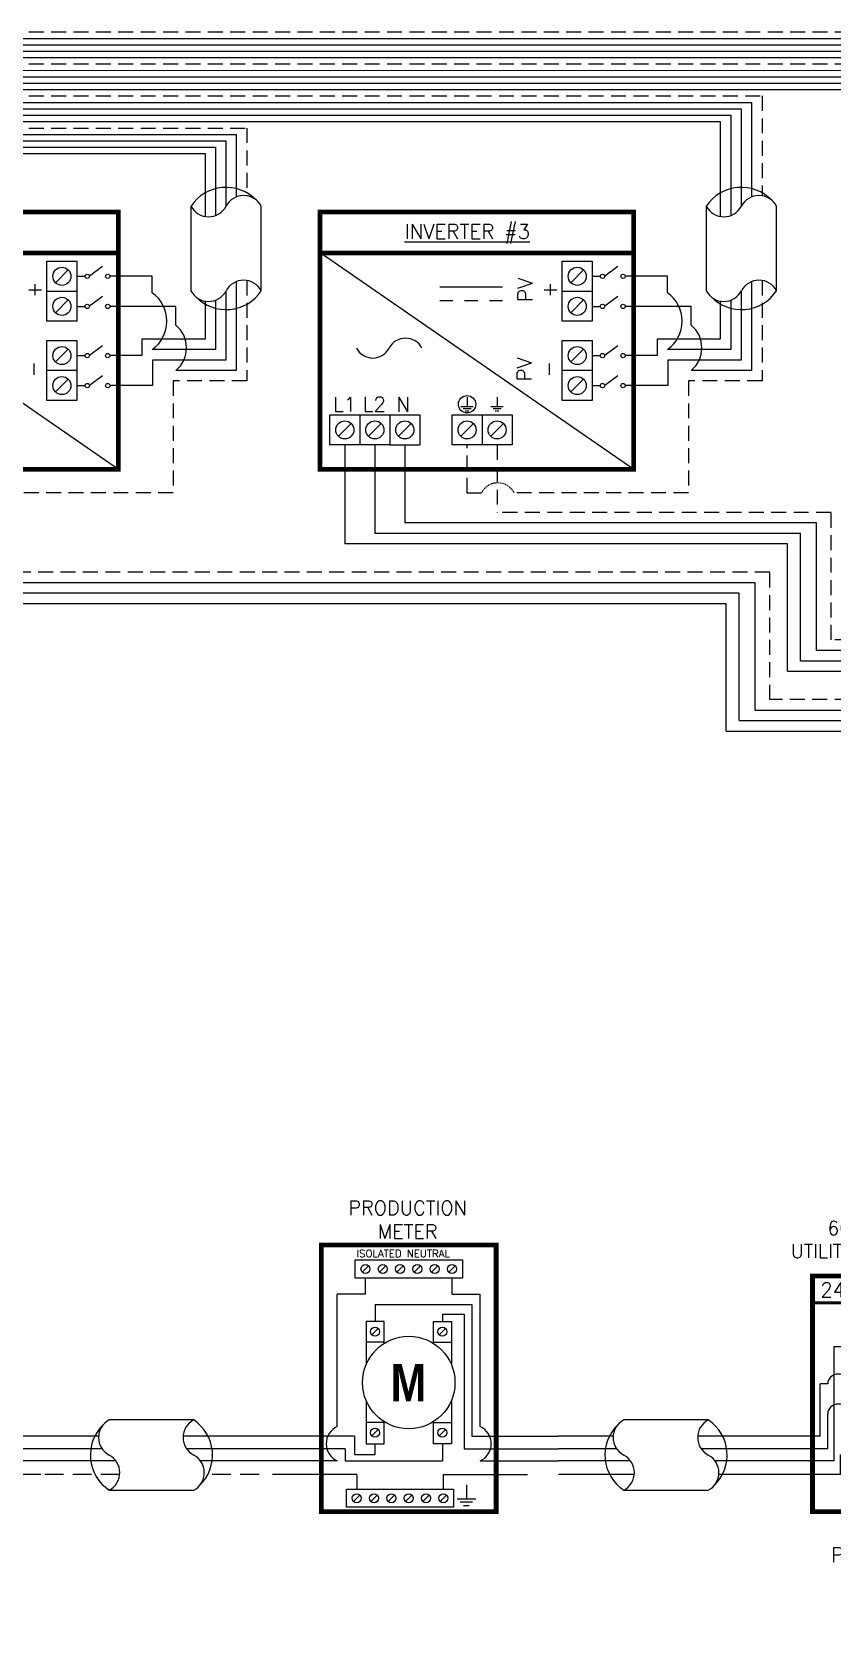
# Model space of a CAD drawing. Header units: feet. Extents: x 19662 to 20437, y 15293 to 15848.
# Drawn here: x 20079.8 to 20240.1, y 15499.9 to 15819.9 of the extents above; entities that cross this region are included whole.
import ezdxf

# ---------------------------------------------------------------- set-up
doc = ezdxf.new("R2010")
doc.units = ezdxf.units.FT
doc.header["$MEASUREMENT"] = 0
doc.linetypes.add('HIDDEN', pattern=[0.375, 0.25, -0.125])
for name, color, linetype in [('ONE LINE BLOCKS', 7, 'Continuous'), ('TABLES', 7, 'Continuous'), ('TEXT', 7, 'Continuous'), ('Z - TITLEBLOCK TXT', 7, 'Continuous')]:
    doc.layers.add(name, color=color, linetype=linetype)
doc.styles.add('ONE LINE TXT', font='techb___.ttf')
doc.styles.get("Standard").update_dxf_attribs({"font": 'simplex.shx'})

# ---------------------------------------------------------------- blocks, each defined once
blk = doc.blocks.new('*U20')
at = {"color": 7, "linetype": 'Continuous'}
for p, q in [((-499.3, -1.61), (-2.62, -1.61)), ((-499.3, -4.82), (-7.87, -4.82)), ((-499.3, -9.64), (-132.05, -9.65)), ((-499.3, -12.86), (-137.3, -12.86)), ((-499.3, -17.69), (-261.48, -17.69)), ((-261.48, -17.69), (-261.48, -41.45)), ((-499.3, -20.9), (-266.73, -20.9)), ((-266.73, -20.9), (-266.73, -46.12)), ((-499.3, -25.73), (-390.92, -25.73)), ((-390.92, -25.73), (-390.92, -41.45)), ((-499.3, -28.95), (-396.16, -28.95)), ((-396.16, -28.95), (-396.16, -46.12)), ((-266.73, -28.95), (-266.73, -28.95)), ((-402.3, -43.76), (-402.3, -65)), ((-384.67, -65), (-384.67, -43.76)), ((-272.87, -43.76), (-272.87, -65)), ((-255.24, -65), (-255.24, -43.76)), ((-412.04, -61.37), (-422.67, -61.37)), ((-412.04, -65.48), (-412.04, -61.37)), ((-390.92, -62.69), (-390.92, -85.03)), ((-282.61, -61.37), (-293.24, -61.37)), ((-282.61, -65.48), (-282.61, -61.37)), ((-261.48, -62.69), (-261.48, -85.03)), ((-396.16, -67.36), (-396.16, -79.78)), ((-266.73, -67.36), (-266.73, -79.78)), ((-406.09, -68.91), (-422.67, -68.91)), ((-406.09, -73.63), (-406.09, -68.91)), ((-276.65, -68.91), (-293.24, -68.91)), ((-276.65, -73.63), (-276.65, -68.91)), ((-396.16, -79.78), (-412.04, -79.78)), ((-266.73, -79.78), (-282.61, -79.78)), ((-390.92, -85.03), (-406.09, -85.03)), ((-261.48, -85.03), (-276.65, -85.03)), ((-363.66, -103.7), (-363.66, -128.55)), ((-252.46, -128.55), (-363.66, -128.55)), ((-252.46, -160.54), (-252.46, -128.55)), ((-267.85, -143.57), (-493.09, -143.57)), ((-267.85, -175.56), (-267.85, -143.57)), ((-252.46, -160.54), (-59.86, -160.54)), ((-267.85, -175.56), (-59.86, -175.56))]:
    blk.add_line(p, q, dxfattribs=at)
at = {"color": 253, "linetype": 'Continuous'}
for p, q in [((-499.3, -3.21), (-5.24, -3.22)), ((-499.3, -6.43), (-10.49, -6.43)), ((-499.3, -11.25), (-134.67, -11.25)), ((-499.3, -14.47), (-139.92, -14.47)), ((-499.3, -19.3), (-264.11, -19.3)), ((-264.11, -19.3), (-264.11, -43.86)), ((-499.3, -22.52), (-269.35, -22.52)), ((-269.35, -22.52), (-269.35, -46.35)), ((-499.3, -27.34), (-393.54, -27.34)), ((-393.54, -27.34), (-393.54, -43.86)), ((-264.11, -27.34), (-264.11, -27.34)), ((-499.3, -30.56), (-398.78, -30.56)), ((-398.78, -30.56), (-398.78, -46.35)), ((-269.35, -30.56), (-269.35, -30.56)), ((-398.78, -67.59), (-398.78, -77.16)), ((-393.54, -65.11), (-393.54, -82.41)), ((-269.35, -67.59), (-269.35, -77.16)), ((-264.11, -65.11), (-264.11, -82.41)), ((-398.78, -77.16), (-414.62, -77.16)), ((-414.62, -77.16), (-414.62, -81.27)), ((-269.35, -77.16), (-285.19, -77.16)), ((-285.19, -77.16), (-285.19, -81.27)), ((-414.62, -81.27), (-422.67, -81.27)), ((-393.54, -82.41), (-412, -82.41)), ((-412, -82.41), (-412, -88.8)), ((-285.19, -81.27), (-293.24, -81.27)), ((-264.11, -82.41), (-282.57, -82.41)), ((-282.57, -82.41), (-282.57, -88.8)), ((-412, -88.8), (-422.67, -88.8)), ((-282.57, -88.8), (-293.24, -88.8)), ((-348.59, -103.7), (-348.59, -123.29)), ((-245.18, -123.29), (-348.59, -123.29)), ((-245.18, -155.28), (-245.18, -123.29)), ((-260.57, -138.32), (-478.02, -138.32)), ((-260.57, -170.3), (-260.57, -138.32)), ((-245.18, -155.28), (-62.57, -155.28)), ((-260.57, -170.3), (-62.57, -170.3))]:
    blk.add_line(p, q, dxfattribs=at)
at = {"color": 10, "linetype": 'Continuous'}
for p, q in [((-356.12, -103.7), (-356.12, -125.92)), ((-249.24, -125.92), (-356.12, -125.92)), ((-249.24, -157.91), (-249.24, -125.92)), ((-264.63, -140.95), (-485.55, -140.95)), ((-264.63, -172.93), (-264.63, -140.95)), ((-249.24, -157.91), (-59.99, -157.91)), ((-264.63, -172.93), (-59.99, -172.93))]:
    blk.add_line(p, q, dxfattribs=at)
at = {"color": 7, "linetype": 'Continuous'}
for centre, start, end in [((-393.48, -49.61), 43.9732, 146.4265), ((-264.05, -49.61), 43.9732, 146.4265), ((-393.48, -59.15), 223.9732, 326.4265), ((-264.05, -59.15), 223.9732, 326.4265)]:
    blk.add_arc(centre, 10.58, start, end, dxfattribs=at)
at = {"layer": 'ONE LINE BLOCKS', "lineweight": 50, "const_width": 1.19}
for points in [[(-499.3, -109.86), (-499.3, -45.21), (-420.53, -45.21), (-420.53, -109.86)], [(-499.3, -55.49), (-499.3, -45.21), (-420.53, -45.21), (-420.53, -55.49)], [(-369.87, -109.86), (-369.87, -45.21), (-291.1, -45.21), (-291.1, -109.86)], [(-369.87, -55.49), (-369.87, -45.21), (-291.1, -45.21), (-291.1, -55.49)]]:
    blk.add_lwpolyline(points, close=True, dxfattribs=at)
at = {"layer": 'TEXT', "color": 92, "linetype": 'HIDDEN', "ltscale": 15}
for p, q in [((-499.3, 0), (0, 0)), ((-499.3, -8.04), (-129.43, -8.04)), ((-499.3, -16.08), (-258.86, -16.08)), ((-258.86, -16.08), (-258.86, -41.16)), ((-499.3, -24.13), (-388.29, -24.13)), ((-388.29, -24.13), (-388.29, -41.16)), ((-388.29, -62.4), (-388.29, -87.65)), ((-258.86, -62.4), (-258.86, -87.65)), ((-388.29, -87.65), (-406.8, -87.65)), ((-406.8, -87.65), (-406.8, -115.73)), ((-258.86, -87.65), (-277.37, -87.65)), ((-277.37, -87.65), (-277.37, -115.73)), ((-332.95, -115.73), (-332.95, -103.7)), ((-325.41, -103.7), (-325.41, -120.66)), ((-406.8, -115.73), (-450.54, -115.73)), ((-332.95, -115.73), (-329.35, -115.73)), ((-277.37, -115.73), (-321.11, -115.73)), ((-241.54, -120.66), (-325.41, -120.66)), ((-241.54, -152.65), (-241.54, -120.66)), ((-256.93, -135.69), (-454.85, -135.69)), ((-256.93, -167.67), (-256.93, -135.69)), ((-62.5, -152.65), (-241.54, -152.65)), ((-62.5, -167.67), (-256.93, -167.67))]:
    blk.add_line(p, q, dxfattribs=at)
at = {"layer": 'TEXT', "color": 92, "linetype": 'Continuous', "flags": 128}
for points in [[(-332.95, -91.75), (-332.95, -94.05)], [(-325.41, -91.75), (-325.42, -94.05)], [(-334.49, -94.05), (-331.41, -94.05)], [(-331.95, -94.62), (-333.95, -94.62)], [(-326.95, -94.05), (-323.88, -94.05)], [(-324.41, -94.62), (-326.42, -94.62)]]:
    blk.add_lwpolyline(points, dxfattribs=at)
at = {"layer": 'TEXT', "color": 92, "linetype": 'HIDDEN', "flags": 128}
for points in [[(-332.48, -95.19), (-333.42, -95.19)], [(-324.94, -95.19), (-325.89, -95.19)]]:
    blk.add_lwpolyline(points, dxfattribs=at)
at = {"layer": 'TEXT', "color": 92, "linetype": 'Continuous'}
blk.add_circle((-332.95, -93.5), 2.17, dxfattribs=at)
at = {"layer": 'TEXT', "color": 92, "linetype": 'HIDDEN', "ltscale": 0.3}
blk.add_arc((-325.23, -117.89), 4.65, 27.6639, 152.3361, dxfattribs=at)
at = {"layer": 'Z - TITLEBLOCK TXT', "color": 7, "linetype": 'Continuous'}
for p, q in [((-420.53, -109.86), (-499.3, -55.49)), ((-291.1, -109.86), (-369.87, -55.49)), ((-324.05, -64.1), (-339.82, -64.1)), ((-336.52, -67.51), (-339.82, -67.51)), ((-330.29, -67.51), (-333.58, -67.51)), ((-324.05, -67.51), (-327.34, -67.51))]:
    blk.add_line(p, q, dxfattribs=at)
at = {"layer": 'Z - TITLEBLOCK TXT', "color": 1, "linetype": 'Continuous'}
for p, q in [((-438.49, -72.67), (-438.49, -57.6)), ((-438.49, -57.6), (-430.95, -57.6)), ((-438.49, -72.67), (-438.49, -57.6)), ((-430.95, -57.6), (-430.95, -72.67)), ((-430.95, -57.6), (-430.95, -65.14)), ((-424.53, -58.91), (-427.79, -61.35)), ((-309.06, -72.67), (-309.06, -57.6)), ((-309.06, -57.6), (-301.52, -57.6)), ((-309.06, -72.67), (-309.06, -57.6)), ((-301.52, -57.6), (-301.52, -72.67)), ((-301.52, -57.6), (-301.52, -65.14)), ((-295.09, -58.91), (-298.36, -61.35)), ((-430.95, -61.37), (-428.91, -61.37)), ((-301.52, -61.37), (-299.48, -61.37)), ((-430.95, -65.14), (-438.49, -65.14)), ((-424.53, -66.45), (-427.79, -68.89)), ((-301.52, -65.14), (-309.06, -65.14)), ((-295.09, -66.45), (-298.36, -68.89)), ((-430.95, -68.91), (-428.91, -68.91)), ((-301.52, -68.91), (-299.48, -68.91)), ((-430.95, -72.67), (-438.49, -72.67)), ((-301.52, -72.67), (-309.06, -72.67)), ((-438.49, -92.57), (-438.49, -77.5)), ((-438.49, -77.5), (-430.95, -77.5)), ((-430.95, -77.5), (-430.95, -85.04)), ((-424.53, -78.81), (-427.79, -81.25)), ((-309.06, -92.57), (-309.06, -77.5)), ((-309.06, -77.5), (-301.52, -77.5)), ((-301.52, -77.5), (-301.52, -85.04)), ((-295.09, -78.81), (-298.36, -81.25)), ((-430.95, -81.27), (-428.91, -81.27)), ((-301.52, -81.27), (-299.48, -81.27)), ((-430.95, -85.04), (-438.49, -85.04)), ((-430.95, -85.04), (-430.95, -92.57)), ((-424.53, -86.34), (-427.79, -88.78)), ((-301.52, -85.04), (-309.06, -85.04)), ((-301.52, -85.04), (-301.52, -92.57)), ((-295.09, -86.34), (-298.36, -88.78)), ((-430.95, -88.8), (-428.91, -88.8)), ((-301.52, -88.8), (-299.48, -88.8)), ((-430.95, -92.57), (-438.49, -92.57)), ((-367.42, -96.16), (-352.35, -96.16)), ((-367.42, -103.7), (-367.42, -96.16)), ((-367.42, -96.16), (-359.89, -96.16)), ((-359.89, -96.16), (-359.89, -103.7)), ((-352.35, -96.16), (-352.35, -103.7)), ((-352.35, -96.16), (-344.82, -96.16)), ((-344.82, -96.16), (-344.82, -103.7)), ((-336.72, -96.16), (-321.65, -96.16)), ((-336.72, -103.7), (-336.72, -96.16)), ((-336.72, -96.16), (-329.18, -96.16)), ((-329.18, -96.16), (-329.18, -103.7)), ((-321.65, -96.16), (-321.65, -103.7)), ((-301.52, -92.57), (-309.06, -92.57)), ((-352.35, -103.7), (-367.42, -103.7)), ((-352.35, -103.7), (-344.82, -103.7)), ((-321.65, -103.7), (-336.72, -103.7))]:
    blk.add_line(p, q, dxfattribs=at)
at = {"layer": 'Z - TITLEBLOCK TXT', "color": 4, "linetype": 'Continuous'}
for p, q in [((-433.11, -59.77), (-436.33, -62.98)), ((-303.68, -59.77), (-306.9, -62.98)), ((-433.11, -67.3), (-436.33, -70.51)), ((-303.68, -67.3), (-306.9, -70.51)), ((-433.11, -79.66), (-436.33, -82.88)), ((-303.68, -79.66), (-306.9, -82.88)), ((-433.11, -87.2), (-436.33, -90.41)), ((-303.68, -87.2), (-306.9, -90.41)), ((-362.05, -98.32), (-365.26, -101.54)), ((-354.51, -98.32), (-357.73, -101.54)), ((-346.98, -98.32), (-350.19, -101.54)), ((-331.34, -98.32), (-334.56, -101.54)), ((-323.81, -98.32), (-327.02, -101.54))]:
    blk.add_line(p, q, dxfattribs=at)
for centre in [(-434.72, -61.37), (-305.29, -61.37), (-434.72, -68.91), (-305.29, -68.91), (-434.72, -81.27), (-305.29, -81.27), (-434.72, -88.8), (-305.29, -88.8), (-363.66, -99.93), (-356.12, -99.93), (-348.59, -99.93), (-332.95, -99.93), (-325.41, -99.93)]:
    blk.add_circle(centre, 2.27, dxfattribs=at)
at = {"layer": 'Z - TITLEBLOCK TXT', "color": 1, "linetype": 'Continuous'}
for centre in [(-428.37, -61.37), (-423.22, -61.37), (-298.94, -61.37), (-293.78, -61.37), (-428.37, -68.91), (-423.22, -68.91), (-298.94, -68.91), (-293.78, -68.91), (-428.37, -81.27), (-423.22, -81.27), (-298.94, -81.27), (-293.78, -81.27), (-428.37, -88.8), (-423.22, -88.8), (-298.94, -88.8), (-293.78, -88.8)]:
    blk.add_circle(centre, 0.541, dxfattribs=at)
at = {"layer": 'Z - TITLEBLOCK TXT', "linetype": 'Continuous'}
for centre, radius, start, end in [((-397.89, -41.45), 4.98, 207.6639, 332.3361), ((-389.08, -46.07), 4.98, 27.6639, 152.3361), ((-268.46, -41.45), 4.98, 207.6639, 332.3361), ((-259.64, -46.07), 4.98, 27.6639, 152.3361), ((-389.08, -67.31), 4.98, 27.6639, 152.3361), ((-259.64, -67.31), 4.98, 27.6639, 152.3361), ((-417.17, -72.63), 8.8, 305.6505, 54.3495), ((-397.89, -62.69), 4.98, 207.6639, 332.3361), ((-287.74, -72.63), 8.8, 305.6505, 54.3495), ((-268.46, -62.69), 4.98, 207.6639, 332.3361), ((-410.86, -79.33), 7.43, 309.9338, 50.0662), ((-281.43, -79.33), 7.43, 309.9338, 50.0662), ((-356.64, -77.23), 4.65, 207.6639, 332.3361), ((-348.4, -81.55), 4.65, 27.6639, 152.3361)]:
    blk.add_arc(centre, radius, start, end, dxfattribs=at)
at = {"layer": 'TABLES', "color": 1, "linetype": 'Continuous'}
blk.add_text('%%UINVERTER #3', height=3.6576, dxfattribs=at).set_placement((-348.66, -51.94))
at = {"layer": 'TEXT', "color": 1, "char_height": 3.658, "attachment_point": 5, "rotation": 90}
for s, width, insert in [('PV +', 2.8378, (-444.74, -64.73)), ('PV +', 2.8378, (-315.31, -64.73)), ('PV -', 2.8013, (-444.96, -84.71)), ('PV -', 2.8013, (-315.53, -84.71))]:
    blk.add_mtext_dynamic_manual_height_columns(s, width=width, gutter_width=0.75, heights=[0], dxfattribs=dict(at, insert=insert))
at = {"layer": 'TEXT', "color": 1, "attachment_point": 5}
for s, insert, char_height in [('L1', (-363.71, -93.52), 3.658), ('L2', (-356.25, -93.49), 3.658), ('N', (-349, -93.55), 3.66)]:
    blk.add_mtext_dynamic_manual_height_columns(s, width=0.1481, gutter_width=0.75, heights=[0], dxfattribs=dict(at, insert=insert, char_height=char_height))
blk = doc.blocks.new('M_METER PAN')
at = {"color": 253, "linetype": 'Continuous'}
for p, q in [((4.735, 8.023), (4.735, 8.748)), ((8.589, 8.023), (8.589, 8.748)), ((4.735, 8.023), (3.483, 8.023)), ((3.483, 2.136), (3.483, 8.023)), ((8.589, 8.023), (9.84, 8.023)), ((9.84, 2.136), (9.84, 8.023)), ((3.483, 0.611), (0, 0.611)), ((9.84, 0.611), (13.323, 0.611))]:
    blk.add_line(p, q, dxfattribs=at)
at = {"color": 7, "linetype": 'Continuous'}
for p, q in [((5.163, 7.563), (5.163, 6.819)), ((5.163, 7.563), (9.474, 7.563)), ((9.474, 7.563), (9.474, 1.711)), ((4.245, 1.711), (0, 1.711)), ((4.245, 1.711), (4.245, 0.898)), ((9.474, 1.711), (13.323, 1.711)), ((4.245, 0.898), (5.163, 0.898)), ((5.163, 0.898), (5.163, 1.37))]:
    blk.add_line(p, q, dxfattribs=at)
at = {"color": 10, "linetype": 'Continuous'}
for p, q in [((8.16, 7.142), (8.16, 6.819)), ((8.16, 7.142), (9.123, 7.142)), ((9.123, 7.142), (9.123, 1.149)), ((3.832, 1.149), (0, 1.149)), ((3.832, 1.149), (3.832, 0.611)), ((8.16, 1.37), (8.16, 0.611)), ((9.123, 1.149), (13.323, 1.149)), ((3.832, 0.611), (8.16, 0.611))]:
    blk.add_line(p, q, dxfattribs=at)
at = {"color": 1, "linetype": 'Continuous'}
for p, q in [((5.565, 5.899), (4.761, 5.899)), ((7.758, 5.899), (8.562, 5.899)), ((5.565, 2.326), (4.761, 2.326)), ((7.758, 2.326), (8.562, 2.326))]:
    blk.add_line(p, q, dxfattribs=at)
at = {"color": 253, "linetype": 'Continuous'}
for centre, start, end in [((3.823, 1.374), 113.9997, 246.0003), ((9.5, 1.374), 293.9997, 66.0003)]:
    blk.add_arc(centre, 0.835, start, end, dxfattribs=at)
at = {"layer": 'ONE LINE BLOCKS', "lineweight": 50, "const_width": 0.21}
blk.add_lwpolyline([(2.772, -1.647), (2.772, 10.216), (10.552, 10.216), (10.552, -1.647)], close=True, dxfattribs=at)
at = {"layer": 'TEXT', "color": 92, "linetype": 'HIDDEN', "ltscale": 15}
for p, q in [((4.347, 0), (0, 0)), ((4.347, 0), (4.347, -0.649)), ((8.201, 0), (8.201, -0.649)), ((8.201, 0), (13.323, 0))]:
    blk.add_line(p, q, dxfattribs=at)
at = {"layer": 'TEXT', "color": 92, "linetype": 'Continuous', "flags": 128}
for points in [[(9.228, -0.457), (9.227, -1.078)], [(8.812, -1.078), (9.642, -1.078)], [(9.498, -1.231), (8.956, -1.231)], [(9.354, -1.385), (9.1, -1.385)]]:
    blk.add_lwpolyline(points, dxfattribs=at)
at = {"layer": 'TEXT', "linetype": 'Continuous'}
blk.add_circle((6.662, 4.095), 2.059, dxfattribs=at)
at = {"layer": 'Z - TITLEBLOCK TXT', "color": 1, "linetype": 'Continuous'}
for p, q in [((4.275, 8.748), (4.275, 9.552)), ((4.275, 9.552), (9.049, 9.552)), ((9.049, 9.552), (9.049, 8.748)), ((9.049, 8.748), (4.275, 8.748)), ((4.761, 6.819), (4.761, 4.888)), ((5.565, 6.819), (4.761, 6.819)), ((5.565, 5.838), (5.565, 6.819)), ((7.758, 5.838), (7.758, 6.819)), ((7.758, 6.819), (8.562, 6.819)), ((8.562, 6.819), (8.562, 4.888)), ((4.761, 3.301), (4.761, 1.37)), ((8.562, 3.301), (8.562, 1.37)), ((5.565, 1.37), (5.565, 2.351)), ((7.758, 1.37), (7.758, 2.351)), ((4.761, 1.37), (5.565, 1.37)), ((8.562, 1.37), (7.758, 1.37)), ((3.887, -1.453), (3.887, -0.649)), ((3.887, -0.649), (8.661, -0.649)), ((8.661, -0.649), (8.661, -1.453)), ((8.661, -1.453), (3.887, -1.453))]:
    blk.add_line(p, q, dxfattribs=at)
at = {"layer": 'Z - TITLEBLOCK TXT', "color": 4, "linetype": 'Continuous'}
for p, q in [((4.874, 9.29), (4.596, 9.011)), ((5.645, 9.29), (5.366, 9.011)), ((6.416, 9.29), (6.137, 9.011)), ((7.186, 9.29), (6.908, 9.011)), ((7.957, 9.29), (7.679, 9.011)), ((8.728, 9.29), (8.449, 9.011)), ((5.303, 6.499), (5.024, 6.22)), ((8.299, 6.499), (8.021, 6.22)), ((5.303, 2.005), (5.024, 1.727)), ((8.299, 2.005), (8.021, 1.727)), ((4.486, -0.912), (4.208, -1.19)), ((5.257, -0.912), (4.978, -1.19)), ((6.028, -0.912), (5.749, -1.19)), ((6.798, -0.912), (6.52, -1.19)), ((7.569, -0.912), (7.291, -1.19)), ((8.34, -0.912), (8.061, -1.19))]:
    blk.add_line(p, q, dxfattribs=at)
for centre in [(4.735, 9.15), (5.506, 9.15), (6.276, 9.15), (7.047, 9.15), (7.818, 9.15), (8.589, 9.15), (5.163, 6.359), (8.16, 6.359), (5.163, 1.866), (8.16, 1.866), (4.347, -1.051), (5.118, -1.051), (5.888, -1.051), (6.659, -1.051), (7.43, -1.051), (8.201, -1.051)]:
    blk.add_circle(centre, 0.197, dxfattribs=at)
at = {"layer": 'TABLES', "color": 4, "linetype": 'Continuous'}
blk.add_text('ISOLATED NEUTRAL', height=0.33207, dxfattribs=at).set_placement((4.339, 9.669))
at = {"layer": 'TEXT', "color": 1, "insert": (6.613, 11.342), "char_height": 0.62775, "attachment_point": 5}
blk.add_mtext_dynamic_manual_height_columns('PRODUCTION METER', width=1.32031, gutter_width=7.17, heights=[0], dxfattribs=at)
at = {"layer": 'Z - TITLEBLOCK TXT', "color": 253, "linetype": 'Continuous', "style": 'ONE LINE TXT'}
blk.add_text('M', height=1.662, dxfattribs=at).set_placement((5.854, 3.259))
blk = doc.blocks.new('*U19')
at = {"color": 0}
blk.add_blockref('M_METER PAN', (0, 0), dxfattribs=at)
blk = doc.blocks.new('*U9')
at = {"color": 7, "linetype": 'Continuous'}
for p, q in [((6.669, 2.433), (2.905, 2.433)), ((2.435, 1.711), (0, 1.711)), ((9.575, 1.711), (6.199, 1.711)), ((2.905, -0.69), (6.669, -0.69))]:
    blk.add_line(p, q, dxfattribs=at)
at = {"color": 10, "linetype": 'Continuous'}
for p, q in [((2.591, 1.149), (0, 1.149)), ((9.575, 1.149), (6.355, 1.149))]:
    blk.add_line(p, q, dxfattribs=at)
at = {"color": 253, "linetype": 'Continuous'}
for p, q in [((3.208, 0.611), (0, 0.611)), ((9.575, 0.611), (6.972, 0.611))]:
    blk.add_line(p, q, dxfattribs=at)
at = {"color": 7, "linetype": 'Continuous'}
for centre, start, end in [((3.942, 0.872), 133.97324, 236.42648), ((5.633, 0.872), 313.97324, 56.42648)]:
    blk.add_arc(centre, 1.874, start, end, dxfattribs=at)
at = {"layer": 'TEXT', "color": 92, "linetype": 'HIDDEN', "ltscale": 15}
for p, q in [((3.373, 0), (0, 0)), ((9.575, 0), (7.137, 0))]:
    blk.add_line(p, q, dxfattribs=at)
at = {"layer": 'Z - TITLEBLOCK TXT', "linetype": 'Continuous'}
for centre, start, end in [((3.315, 1.653), 117.66392, 242.33608), ((7.078, 1.653), 117.66392, 242.33608), ((2.496, 0.091), 297.66392, 62.33608), ((6.26, 0.091), 297.66392, 62.33608)]:
    blk.add_arc(centre, 0.882, start, end, dxfattribs=at)
blk = doc.blocks.new('M_MAIN BREAKER')
at = {"layer": 'ONE LINE BLOCKS', "linetype": 'Continuous'}
h = blk.add_hatch(color=1, dxfattribs=at)
h.dxf.hatch_style = 1
edge = h.paths.add_edge_path()
edge.add_arc((-12.418, 14.123), 0.0515, 0, 360)
h = blk.add_hatch(color=1, dxfattribs=at)
h.dxf.hatch_style = 1
edge = h.paths.add_edge_path()
edge.add_arc((-11.369, 14.123), 0.0515, 0, 360)
h = blk.add_hatch(color=1, dxfattribs=at)
h.dxf.hatch_style = 1
edge = h.paths.add_edge_path()
edge.add_arc((-12.418, 12.94), 0.0515, 0, 360)
h = blk.add_hatch(color=1, dxfattribs=at)
h.dxf.hatch_style = 1
edge = h.paths.add_edge_path()
edge.add_arc((-11.369, 12.94), 0.0515, 0, 360)
h = blk.add_hatch(color=1, dxfattribs=at)
h.dxf.hatch_style = 1
edge = h.paths.add_edge_path()
edge.add_arc((-9.245, 11.887), 0.0515, 0, 360)
h = blk.add_hatch(color=1, dxfattribs=at)
h.dxf.hatch_style = 1
edge = h.paths.add_edge_path()
edge.add_arc((-8.062, 11.887), 0.0515, 0, 360)
h = blk.add_hatch(color=1, dxfattribs=at)
h.dxf.hatch_style = 1
edge = h.paths.add_edge_path()
edge.add_arc((-9.245, 11.288), 0.0515, 0, 360)
h = blk.add_hatch(color=1, dxfattribs=at)
h.dxf.hatch_style = 1
edge = h.paths.add_edge_path()
edge.add_arc((-8.062, 11.288), 0.0515, 0, 360)
h = blk.add_hatch(color=1, dxfattribs=at)
h.dxf.hatch_style = 1
edge = h.paths.add_edge_path()
edge.add_arc((-9.245, 10.221), 0.0515, 0, 360)
h = blk.add_hatch(color=1, dxfattribs=at)
h.dxf.hatch_style = 1
edge = h.paths.add_edge_path()
edge.add_arc((-8.062, 10.221), 0.0515, 0, 360)
h = blk.add_hatch(color=1, dxfattribs=at)
h.dxf.hatch_style = 1
edge = h.paths.add_edge_path()
edge.add_arc((-9.245, 9.622), 0.0515, 0, 360)
h = blk.add_hatch(color=1, dxfattribs=at)
h.dxf.hatch_style = 1
edge = h.paths.add_edge_path()
edge.add_arc((-8.062, 9.622), 0.0515, 0, 360)
h = blk.add_hatch(color=1, dxfattribs=at)
h.dxf.hatch_style = 1
edge = h.paths.add_edge_path()
edge.add_arc((-9.245, 8.555), 0.0515, 0, 360)
h = blk.add_hatch(color=1, dxfattribs=at)
h.dxf.hatch_style = 1
edge = h.paths.add_edge_path()
edge.add_arc((-8.062, 8.555), 0.0515, 0, 360)
h = blk.add_hatch(color=1, dxfattribs=at)
h.dxf.hatch_style = 1
edge = h.paths.add_edge_path()
edge.add_arc((-9.245, 7.957), 0.0515, 0, 360)
h = blk.add_hatch(color=1, dxfattribs=at)
h.dxf.hatch_style = 1
edge = h.paths.add_edge_path()
edge.add_arc((-8.062, 7.957), 0.0515, 0, 360)
h = blk.add_hatch(color=1, dxfattribs=at)
h.dxf.hatch_style = 1
edge = h.paths.add_edge_path()
edge.add_arc((-9.245, 6.889), 0.0515, 0, 360)
h = blk.add_hatch(color=1, dxfattribs=at)
h.dxf.hatch_style = 1
edge = h.paths.add_edge_path()
edge.add_arc((-8.062, 6.889), 0.0515, 0, 360)
h = blk.add_hatch(color=1, dxfattribs=at)
h.dxf.hatch_style = 1
edge = h.paths.add_edge_path()
edge.add_arc((-9.245, 6.291), 0.0515, 0, 360)
h = blk.add_hatch(color=1, dxfattribs=at)
h.dxf.hatch_style = 1
edge = h.paths.add_edge_path()
edge.add_arc((-8.062, 6.291), 0.0515, 0, 360)
h = blk.add_hatch(color=1, dxfattribs=at)
h.dxf.hatch_style = 1
edge = h.paths.add_edge_path()
edge.add_arc((-9.245, 5.224), 0.0515, 0, 360)
h = blk.add_hatch(color=1, dxfattribs=at)
h.dxf.hatch_style = 1
edge = h.paths.add_edge_path()
edge.add_arc((-8.062, 5.224), 0.0515, 0, 360)
h = blk.add_hatch(color=1, dxfattribs=at)
h.dxf.hatch_style = 1
edge = h.paths.add_edge_path()
edge.add_arc((-9.245, 4.625), 0.0515, 0, 360)
h = blk.add_hatch(color=1, dxfattribs=at)
h.dxf.hatch_style = 1
edge = h.paths.add_edge_path()
edge.add_arc((-8.062, 4.625), 0.0515, 0, 360)
at = {"color": 7, "linetype": 'Continuous'}
for p, q in [((-3.665, 1.711), (-3.665, 5.224)), ((0, 1.711), (-3.665, 1.711))]:
    blk.add_line(p, q, dxfattribs=at)
at = {"color": 10, "linetype": 'Continuous'}
for p, q in [((-4.378, 1.149), (-4.378, 4.625)), ((-3.663, 4.625), (-3.663, 4.625)), ((-3.663, 4.625), (-3.663, 4.625)), ((0, 1.149), (-4.378, 1.149))]:
    blk.add_line(p, q, dxfattribs=at)
at = {"color": 253, "linetype": 'Continuous'}
for p, q in [((-6.385, 2.177), (-6.591, 2.177)), ((-6.385, 0.611), (-6.385, 2.177)), ((-5.561, 0.611), (-6.385, 0.611)), ((0, 0.611), (-4.626, 0.611))]:
    blk.add_line(p, q, dxfattribs=at)
at = {"color": 7, "linetype": 'Continuous'}
blk.add_circle((-19.559, -2.704), 0.906, dxfattribs=at)
at = {"color": 253, "linetype": 'Continuous'}
blk.add_arc((-5.093, 0.584), 0.468, 3.28193, 176.71807, dxfattribs=at)
at = {"layer": 'ONE LINE BLOCKS', "lineweight": 50}
for p, q in [((-19.225, 23.898), (-19.225, 26.892)), ((-19.225, 26.892), (-15.884, 26.892)), ((-15.884, 26.892), (-15.884, 23.898)), ((-15.884, 23.898), (-19.225, 23.898)), ((-14.957, 16.472), (-2.641, 16.472))]:
    blk.add_line(p, q, dxfattribs=at)
at = {"layer": 'ONE LINE BLOCKS', "lineweight": 50, "const_width": 0.21}
for points in [[(-19.225, 23.898), (-19.225, 26.892), (-15.884, 26.892), (-15.884, 23.898)], [(-14.957, -1.647), (-14.957, 20.128), (-2.641, 20.128), (-2.641, -1.647)]]:
    blk.add_lwpolyline(points, close=True, dxfattribs=at)
at = {"layer": 'TEXT', "color": 92, "linetype": 'HIDDEN', "ltscale": 15}
for p, q in [((-13.723, 3.547), (-13.723, 2.935)), ((-6.577, 3.547), (-13.723, 3.547)), ((-13.723, 2.935), (-12.555, 2.935)), ((-5.118, 0), (-5.118, 3.547)), ((0, 0), (-5.118, 0)), ((-12.555, -0.148), (-19.559, -0.148)), ((-19.559, -0.148), (-19.559, -1.798)), ((-19.559, -3.61), (-19.559, -5.799))]:
    blk.add_line(p, q, dxfattribs=at)
at = {"layer": 'TEXT', "color": 92, "linetype": 'Continuous', "ltscale": 15}
blk.add_line((-7.396, -0.918), (-11.751, -0.918), dxfattribs=at)
at = {"layer": 'TEXT', "color": 92, "linetype": 'HIDDEN', "flags": 128}
for points in [[(-11.18, 1.629), (-11.18, 1.009)], [(-11.595, 1.009), (-10.765, 1.009)], [(-10.909, 0.855), (-11.451, 0.855)], [(-11.053, 0.701), (-11.307, 0.701)]]:
    blk.add_lwpolyline(points, dxfattribs=at)
at = {"layer": 'TEXT', "color": 92, "linetype": 'Continuous', "ltscale": 4, "flags": 128}
for points in [[(-21.062, -5.799), (-18.057, -5.799)], [(-18.578, -6.356), (-20.541, -6.356)], [(-19.098, -6.913), (-20.02, -6.913)]]:
    blk.add_lwpolyline(points, dxfattribs=at)
at = {"layer": 'TEXT', "linetype": 'Continuous'}
blk.add_circle((-17.554, 25.395), 1.267, dxfattribs=at)
at = {"layer": 'TEXT', "color": 92, "linetype": 'Continuous', "ltscale": 0.3}
blk.add_arc((-5.848, 3.164), 0.824, 27.66392, 152.33608, dxfattribs=at)
at = {"layer": 'Z - TITLEBLOCK TXT', "color": 253, "linetype": 'Continuous'}
for p, q in [((-18.566, 13.922), (-18.566, 23.898)), ((-13.44, 13.922), (-18.566, 13.922)), ((-13.44, 4.344), (-13.44, 13.922)), ((-5.831, 4.344), (-13.44, 4.344)), ((-5.831, 4.344), (-5.831, 2.948)), ((-5.831, 2.948), (-6.591, 2.948))]:
    blk.add_line(p, q, dxfattribs=at)
at = {"layer": 'Z - TITLEBLOCK TXT', "color": 10, "linetype": 'Continuous'}
for p, q in [((-17.554, 14.866), (-17.554, 23.898)), ((-12.418, 14.866), (-17.554, 14.866)), ((-12.418, 4.625), (-12.418, 12.196)), ((-11.7, 11.288), (-12.418, 11.288)), ((-9.988, 11.288), (-11.037, 11.288)), ((-11.7, 9.622), (-12.418, 9.622)), ((-9.988, 9.622), (-11.037, 9.622)), ((-11.7, 7.957), (-12.418, 7.957)), ((-9.988, 7.957), (-11.037, 7.957)), ((-11.7, 6.291), (-12.418, 6.291)), ((-9.988, 6.291), (-11.037, 6.291)), ((-9.988, 4.625), (-12.418, 4.625)), ((-7.318, 4.625), (-4.378, 4.625))]:
    blk.add_line(p, q, dxfattribs=at)
at = {"layer": 'Z - TITLEBLOCK TXT', "color": 7, "linetype": 'Continuous'}
for p, q in [((-16.52, 15.77), (-16.52, 23.898)), ((-16.52, 15.77), (-11.369, 15.77)), ((-11.369, 15.77), (-11.369, 14.866)), ((-11.369, 11.887), (-11.369, 12.196)), ((-11.369, 10.221), (-11.369, 11.887)), ((-11.369, 11.887), (-9.988, 11.887)), ((-9.988, 11.887), (-11.369, 11.887)), ((-11.369, 8.555), (-11.369, 10.221)), ((-11.369, 10.221), (-9.988, 10.221)), ((-9.988, 10.221), (-11.369, 10.221)), ((-11.369, 6.889), (-11.369, 8.555)), ((-11.369, 8.555), (-9.988, 8.555)), ((-9.988, 8.555), (-11.369, 8.555)), ((-11.369, 5.224), (-11.369, 6.889)), ((-11.369, 6.889), (-9.988, 6.889)), ((-9.988, 6.889), (-11.369, 6.889)), ((-9.988, 5.224), (-11.369, 5.224)), ((-7.318, 5.224), (-3.665, 5.224))]:
    blk.add_line(p, q, dxfattribs=at)
at = {"layer": 'Z - TITLEBLOCK TXT', "color": 1, "linetype": 'Continuous'}
for p, q in [((-12.555, -1.378), (-12.555, 3.395)), ((-12.555, 3.395), (-11.751, 3.395)), ((-11.751, 3.395), (-11.751, -1.378)), ((-7.396, -1.366), (-7.396, 3.408)), ((-7.396, 3.408), (-6.591, 3.408)), ((-6.591, 3.408), (-6.591, -1.366)), ((-11.751, -1.378), (-12.555, -1.378)), ((-6.591, -1.366), (-7.396, -1.366))]:
    blk.add_line(p, q, dxfattribs=at)
at = {"layer": 'Z - TITLEBLOCK TXT', "color": 4, "linetype": 'Continuous'}
for p, q in [((-12.014, 3.075), (-12.293, 2.796)), ((-6.854, 3.087), (-7.133, 2.809)), ((-12.014, 2.304), (-12.293, 2.025)), ((-6.854, 2.317), (-7.133, 2.038)), ((-12.014, 1.533), (-12.293, 1.255)), ((-6.854, 1.546), (-7.133, 1.267)), ((-12.014, 0.762), (-12.293, 0.484)), ((-6.854, 0.775), (-7.133, 0.497)), ((-6.854, 0.004), (-7.133, -0.274)), ((-12.014, -0.008), (-12.293, -0.287)), ((-12.014, -0.779), (-12.293, -1.058)), ((-6.854, -0.766), (-7.133, -1.045))]:
    blk.add_line(p, q, dxfattribs=at)
at = {"layer": 'Z - TITLEBLOCK TXT', "color": 1, "linetype": 'Continuous', "flags": 128}
for points in [[(-12.418, 14.866), (-12.418, 14.123)], [(-12.418, 14.866), (-12.418, 14.123)], [(-11.369, 14.866), (-11.369, 14.123)], [(-11.369, 14.866), (-11.369, 14.123)], [(-12.418, 12.94), (-12.418, 12.196)], [(-11.369, 12.94), (-11.369, 12.196)], [(-9.988, 11.887), (-9.245, 11.887)], [(-9.988, 11.887), (-9.245, 11.887)], [(-8.062, 11.887), (-7.318, 11.887)], [(-9.988, 11.288), (-9.245, 11.288)], [(-9.988, 11.288), (-9.245, 11.288)], [(-8.062, 11.288), (-7.318, 11.288)], [(-9.988, 10.221), (-9.245, 10.221)], [(-9.988, 10.221), (-9.245, 10.221)], [(-8.062, 10.221), (-7.318, 10.221)], [(-9.988, 9.622), (-9.245, 9.622)], [(-9.988, 9.622), (-9.245, 9.622)], [(-8.062, 9.622), (-7.318, 9.622)], [(-9.988, 8.555), (-9.245, 8.555)], [(-9.988, 8.555), (-9.245, 8.555)], [(-8.062, 8.555), (-7.318, 8.555)], [(-9.988, 7.957), (-9.245, 7.957)], [(-9.988, 7.957), (-9.245, 7.957)], [(-8.062, 7.957), (-7.318, 7.957)], [(-9.988, 6.889), (-9.245, 6.889)], [(-9.988, 6.889), (-9.245, 6.889)], [(-8.062, 6.889), (-7.318, 6.889)], [(-9.988, 6.291), (-9.245, 6.291)], [(-9.988, 6.291), (-9.245, 6.291)], [(-8.062, 6.291), (-7.318, 6.291)], [(-9.988, 5.224), (-9.245, 5.224)], [(-9.988, 5.224), (-9.245, 5.224)], [(-8.062, 5.224), (-7.318, 5.224)], [(-9.988, 4.625), (-9.245, 4.625)], [(-9.988, 4.625), (-9.245, 4.625)], [(-8.062, 4.625), (-7.318, 4.625)]]:
    blk.add_lwpolyline(points, dxfattribs=at)
at = {"layer": 'Z - TITLEBLOCK TXT', "color": 1, "linetype": 'Continuous'}
for centre in [(-12.418, 14.123), (-11.369, 14.123), (-12.418, 12.94), (-11.369, 12.94), (-9.245, 11.887), (-8.062, 11.887), (-9.245, 11.288), (-8.062, 11.288), (-9.245, 10.221), (-8.062, 10.221), (-9.245, 9.622), (-8.062, 9.622), (-9.245, 8.555), (-8.062, 8.555), (-9.245, 7.957), (-8.062, 7.957), (-9.245, 6.889), (-8.062, 6.889), (-9.245, 6.291), (-8.062, 6.291), (-9.245, 5.224), (-8.062, 5.224), (-9.245, 4.625), (-8.062, 4.625)]:
    blk.add_circle(centre, 0.0515, dxfattribs=at)
at = {"layer": 'Z - TITLEBLOCK TXT', "color": 4, "linetype": 'Continuous'}
for centre in [(-12.153, 2.935), (-6.993, 2.948), (-12.153, 2.165), (-6.993, 2.177), (-12.153, 1.394), (-6.993, 1.407), (-12.153, 0.623), (-6.993, 0.636), (-12.153, -0.148), (-6.993, -0.135), (-6.993, -0.906), (-12.153, -0.918)]:
    blk.add_circle(centre, 0.197, dxfattribs=at)
at = {"layer": 'Z - TITLEBLOCK TXT', "color": 1, "linetype": 'Continuous'}
for centre, start, end in [((-12.629, 13.531), 310.3392, 49.6608), ((-11.58, 13.531), 310.3392, 49.6608), ((-8.653, 11.675), 40.3392, 139.6608), ((-8.653, 11.077), 40.3392, 139.6608), ((-8.653, 10.01), 40.3392, 139.6608), ((-8.653, 9.411), 40.3392, 139.6608), ((-8.653, 8.344), 40.3392, 139.6608), ((-8.653, 7.745), 40.3392, 139.6608), ((-8.653, 6.678), 40.3392, 139.6608), ((-8.653, 6.079), 40.3392, 139.6608), ((-8.653, 5.012), 40.3392, 139.6608), ((-8.653, 4.413), 40.3392, 139.6608)]:
    blk.add_arc(centre, 0.697, start, end, dxfattribs=at)
at = {"layer": 'Z - TITLEBLOCK TXT', "color": 10, "linetype": 'Continuous'}
for centre in [(-11.369, 11.269), (-11.369, 9.603), (-11.369, 7.938), (-11.369, 6.272)]:
    blk.add_arc(centre, 0.332, 3.2937, 176.7063, dxfattribs=at)
at = {"layer": 'TABLES', "color": 1, "linetype": 'Continuous'}
blk.add_text('NEUTRAL', height=0.648, rotation=90, dxfattribs=at).set_placement((-7.512, -0.725))
at = {"layer": 'TEXT', "color": 1}
for s, p in [('EXISTING', (-23.874, 26.77)), ('120/240V', (-24.233, 25.604)), ('UTILITY', (-23.531, 24.558)), ('METER', (-23.336, 23.512))]:
    blk.add_text(s, height=0.6278, dxfattribs=at).set_placement(p)
at = {"layer": 'TEXT', "color": 1, "attachment_point": 5}
for s, width, gutter_width, heights, insert, char_height in [('240V', 0.14806, 0.75, [0], (-13.274, 19.41), 0.648), ('1∅', 0.14806, 0.75, [0], (-3.582, 19.41), 0.648), ('0A MAIN BREAKER\\P0A BUSBAR', 11.19903, 0.75, [0], (-8.925, 17.569), 0.648), ('2p0A', 0.14806, 0.75, [0], (-10.547, 13.525), 0.648), ('EXISTING MAIN BREAKER LOAD CENTER\\P2p##A BACK FEED BREAKER\\P{\\fVerdana|b1|i0|c0|p34;NEC 690.64}', 14.14398, 7.17, [12.8], (-8.173, -3.931), 0.62775)]:
    blk.add_mtext_dynamic_manual_height_columns(s, width=width, gutter_width=gutter_width, heights=heights, dxfattribs=dict(at, insert=insert, char_height=char_height))
at = {"layer": 'Z - TITLEBLOCK TXT', "color": 253, "linetype": 'Continuous', "style": 'ONE LINE TXT'}
blk.add_text('M', height=1.662, dxfattribs=at).set_placement((-18.362, 24.559))
at = {"layer": 'Z - TITLEBLOCK TXT', "color": 1, "linetype": 'Continuous', "insert": (-20.083, -1.651), "char_height": 1.66239, "attachment_point": 1, "style": 'ONE LINE TXT'}
blk.add_mtext_dynamic_manual_height_columns('{\\W1;\\C256;a}', width=0.13853, gutter_width=2.132, heights=[0], dxfattribs=at)
blk = doc.blocks.new('*U18')
at = {"color": 155, "true_color": 0x647190}
blk.add_blockref('M_MAIN BREAKER', (0, 0), dxfattribs=at)
blk = doc.blocks.new('M_UTILITY DISCONNECT')
at = {"color": 253, "linetype": 'Continuous'}
for p, q in [((2.699, 0.611), (2.699, 5.706)), ((2.699, 5.706), (3.671, 5.706)), ((3.671, 5.706), (3.671, 6.168)), ((7.524, 5.706), (7.524, 6.168)), ((8.496, 5.706), (7.524, 5.706)), ((8.496, 0.611), (8.496, 5.706)), ((2.699, 0.611), (0, 0.611)), ((8.496, 0.611), (11.195, 0.611))]:
    blk.add_line(p, q, dxfattribs=at)
at = {"color": 7, "linetype": 'Continuous'}
for p, q in [((2.078, 1.711), (2.078, 4.034)), ((2.408, 4.034), (2.078, 4.034)), ((3.809, 4.034), (3.343, 4.034)), ((7.386, 4.034), (7.853, 4.034)), ((8.788, 4.034), (9.118, 4.034)), ((9.118, 1.711), (9.118, 4.034)), ((2.078, 1.711), (0, 1.711)), ((9.118, 1.711), (11.195, 1.711))]:
    blk.add_line(p, q, dxfattribs=at)
at = {"color": 10, "linetype": 'Continuous'}
for p, q in [((2.408, 1.149), (2.408, 2.699)), ((3.809, 2.699), (3.343, 2.699)), ((7.386, 2.699), (7.853, 2.699)), ((8.787, 1.149), (8.788, 2.699)), ((2.408, 1.149), (0, 1.149)), ((8.787, 1.149), (11.195, 1.149))]:
    blk.add_line(p, q, dxfattribs=at)
at = {"color": 7, "linetype": 'Continuous'}
for centre in [(2.875, 4.008), (8.32, 4.008)]:
    blk.add_arc(centre, 0.468, 3.28193, 176.71807, dxfattribs=at)
at = {"color": 10, "linetype": 'Continuous'}
for centre in [(2.875, 2.672), (8.32, 2.672)]:
    blk.add_arc(centre, 0.468, 3.28193, 176.71807, dxfattribs=at)
at = {"layer": 'ONE LINE BLOCKS', "lineweight": 50}
blk.add_line((1.732, 7.637), (9.459, 7.637), dxfattribs=at)
at = {"layer": 'ONE LINE BLOCKS', "lineweight": 50, "const_width": 0.21}
blk.add_lwpolyline([(1.732, -1.647), (1.732, 8.836), (9.459, 8.836), (9.459, -1.647)], close=True, dxfattribs=at)
at = {"layer": 'TEXT', "color": 92, "linetype": 'HIDDEN', "ltscale": 15}
for p, q in [((2.978, 0), (2.978, 0.875)), ((2.978, 0.875), (3.671, 0.875)), ((3.671, 0.875), (3.671, 0.319)), ((8.217, 0.875), (7.524, 0.875)), ((7.524, 0.875), (7.524, 0.319)), ((8.217, 0), (8.217, 0.875)), ((2.978, 0), (0, 0)), ((8.217, 0), (11.195, 0))]:
    blk.add_line(p, q, dxfattribs=at)
at = {"layer": 'TEXT', "color": 92, "linetype": 'Continuous', "flags": 128}
for points in [[(5.598, -0.543), (5.598, -1.164)], [(5.183, -1.164), (6.012, -1.164)], [(5.869, -1.317), (5.327, -1.317)], [(5.725, -1.471), (5.47, -1.471)]]:
    blk.add_lwpolyline(points, dxfattribs=at)
at = {"layer": 'Z - TITLEBLOCK TXT', "color": 1, "linetype": 'Continuous'}
for p, q in [((3.211, 6.168), (3.211, 6.972)), ((3.211, 6.972), (7.984, 6.972)), ((7.984, 6.972), (7.984, 6.168)), ((7.984, 6.168), (3.211, 6.168)), ((5.309, 4.468), (5.887, 4.036)), ((3.809, 4.034), (4.973, 4.034)), ((6.078, 4.034), (7.386, 4.034)), ((5.309, 3.134), (5.887, 2.701)), ((3.809, 2.699), (4.973, 2.699)), ((6.078, 2.699), (7.386, 2.699)), ((3.211, 0.319), (7.984, 0.319)), ((3.211, 0.319), (3.211, -0.485)), ((7.984, 0.319), (7.984, -0.485)), ((7.984, -0.485), (3.211, -0.485))]:
    blk.add_line(p, q, dxfattribs=at)
at = {"layer": 'Z - TITLEBLOCK TXT', "color": 4, "linetype": 'Continuous'}
for p, q in [((3.81, 6.71), (3.531, 6.431)), ((4.581, 6.71), (4.302, 6.431)), ((5.351, 6.71), (5.073, 6.431)), ((6.122, 6.71), (5.844, 6.431)), ((6.893, 6.71), (6.614, 6.431)), ((7.664, 6.71), (7.385, 6.431)), ((3.81, 0.056), (3.531, -0.223)), ((4.581, 0.056), (4.302, -0.223)), ((5.351, 0.056), (5.073, -0.223)), ((6.122, 0.056), (5.844, -0.223)), ((6.893, 0.056), (6.614, -0.223)), ((7.664, 0.056), (7.385, -0.223))]:
    blk.add_line(p, q, dxfattribs=at)
for centre in [(3.671, 6.57), (4.441, 6.57), (5.212, 6.57), (5.983, 6.57), (6.754, 6.57), (7.524, 6.57), (3.671, -0.083), (4.441, -0.083), (5.212, -0.083), (5.983, -0.083), (6.754, -0.083), (7.524, -0.083)]:
    blk.add_circle(centre, 0.197, dxfattribs=at)
at = {"layer": 'Z - TITLEBLOCK TXT', "color": 1, "linetype": 'Continuous'}
for centre in [(5.069, 4.034), (5.983, 4.034), (5.069, 2.699), (5.983, 2.699)]:
    blk.add_circle(centre, 0.0959, dxfattribs=at)
at = {"layer": 'TABLES', "color": 4, "linetype": 'Continuous'}
blk.add_text('ISOLATED NEUTRAL', height=0.33207, dxfattribs=at).set_placement((3.275, 7.089))
at = {"layer": 'TEXT', "color": 1}
for s, width, gutter_width, heights, insert, char_height, attachment_point in [('\\A1;\\pi2.3006; 60A UNFUSED \\P\\pi1.0912;UTILITY DISCONNECT', 11.50802, 0, [1.916], (-0.322, 11.272), 0.612, 1), ('240V', 0.14806, 0.75, [0], (3.162, 8.227), 0.648, 5), ('1∅', 0.14806, 0.75, [0], (8.576, 8.174), 0.648, 5), ('\\A1;\\pi1.5665,t4.8065;SQUARE D\\P\\pi1.042,t4.282;PN: D222RB', 8.03936, 0.203, [2.349], (1.51, -2.167), 0.648, 1)]:
    blk.add_mtext_dynamic_manual_height_columns(s, width=width, gutter_width=gutter_width, heights=heights, dxfattribs=dict(at, insert=insert, char_height=char_height, attachment_point=attachment_point))

msp = doc.modelspace()

# ---------------------------------------------------------------- linework, layer by layer
at = {"color": 7, "linetype": 'Continuous'}
for p, q in [((20112.22, 15542), (20095.29, 15542)), ((20093.17, 15538.75), (20081.63, 15538.75)), ((20125.3, 15538.75), (20110.11, 15538.75)), ((20095.29, 15527.94), (20112.22, 15527.94))]:
    msp.add_line(p, q, dxfattribs=at)
at = {"color": 10, "linetype": 'Continuous'}
for p, q in [((20093.87, 15536.22), (20081.63, 15536.22)), ((20125.3, 15536.22), (20110.81, 15536.22))]:
    msp.add_line(p, q, dxfattribs=at)
at = {"color": 253, "linetype": 'Continuous'}
for p, q in [((20096.65, 15533.8), (20081.63, 15533.8)), ((20125.3, 15533.8), (20113.59, 15533.8))]:
    msp.add_line(p, q, dxfattribs=at)
at = {"color": 7, "linetype": 'Continuous'}
for centre, start, end in [((20099.95, 15534.97), 133.9732, 236.4265), ((20107.56, 15534.97), 313.9732, 56.4265)]:
    msp.add_arc(centre, 8.43, start, end, dxfattribs=at)
at = {"layer": 'TEXT', "color": 92, "linetype": 'HIDDEN', "ltscale": 15}
for p, q in [((20097.39, 15531.05), (20081.63, 15531.05)), ((20125.3, 15531.05), (20114.33, 15531.05))]:
    msp.add_line(p, q, dxfattribs=at)
at = {"layer": 'Z - TITLEBLOCK TXT', "linetype": 'Continuous'}
for centre, start, end in [((20097.13, 15538.48), 117.6639, 242.3361), ((20114.07, 15538.48), 117.6639, 242.3361), ((20093.45, 15531.46), 297.6639, 62.3361), ((20110.38, 15531.46), 297.6639, 62.3361)]:
    msp.add_arc(centre, 3.97, start, end, dxfattribs=at)

# ---------------------------------------------------------------- block references
at = {"xscale": 0.7972718736117035, "yscale": 0.7972718736117035, "zscale": 0.7972718736117035}
msp.add_blockref('*U20', (20432.42, 15819.89), dxfattribs=at)
at = {"color": 155, "true_color": 0x647190}
for name, p, xscale, yscale, zscale in [('*U18', (20081.63, 15531.05), 4.500154634944484, 4.500154634944484, 4.500154634944484), ('*U19', (20125.3, 15531.05), 4.500154634953534, 4.500154634953534, 4.500154634953534), ('M_UTILITY DISCONNECT', (20228.34, 15531.05), 4.500154634933224, 4.500154634933224, 4.500154634933224), ('*U9', (20185.26, 15531.05), 4.500154634953534, 4.500154634953534, 4.500154634953534)]:
    msp.add_blockref(name, p, dxfattribs=dict(at, xscale=xscale, yscale=yscale, zscale=zscale))

doc.saveas('drawing.dxf')
